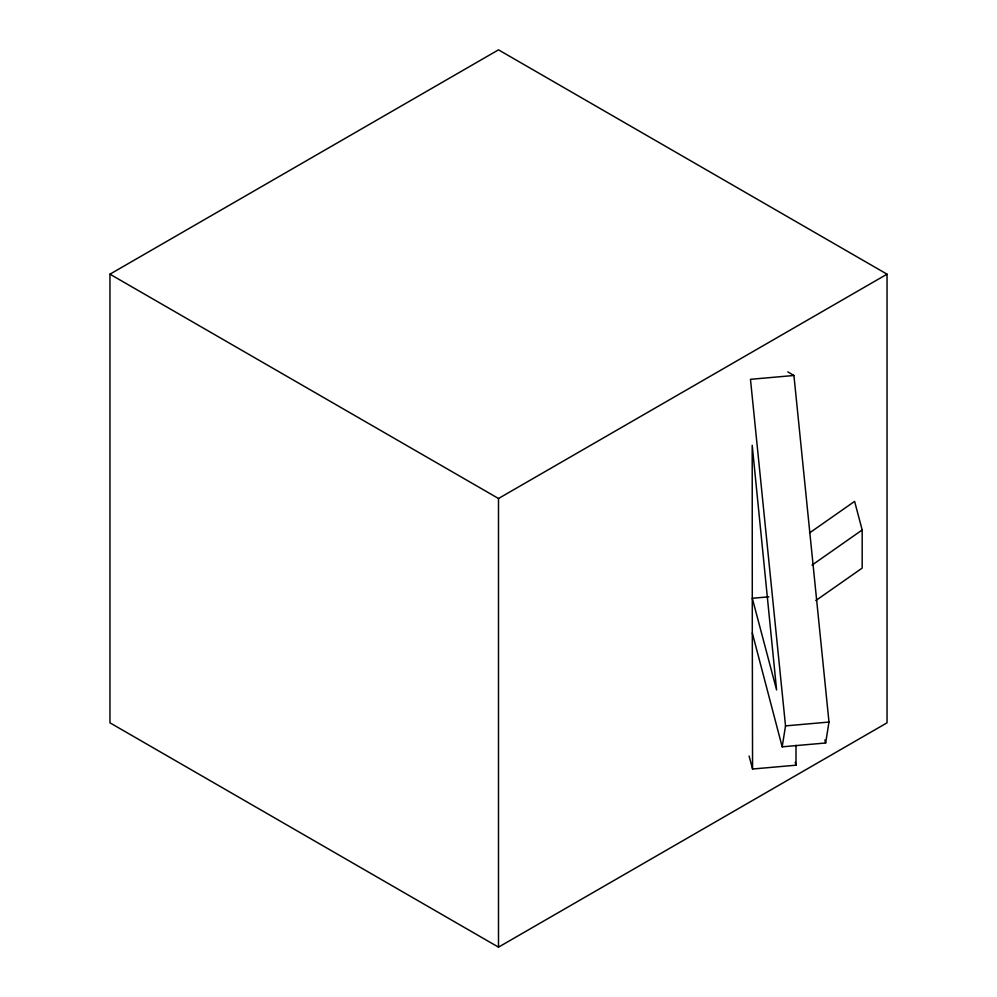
<?xml version="1.0" encoding="UTF-8"?>
<svg xmlns="http://www.w3.org/2000/svg" width="997" height="997" viewBox="0 0 997 997"><rect width="100%" height="100%" fill="white"/><g stroke="black" fill="none" stroke-linecap="round" stroke-linejoin="round"><path stroke-width="1.5" d="M782.184 746.828L785.524 725.891L750.467 379.321L793.924 375.483L828.981 722.052L825.641 742.989L782.184 746.828L752.299 632.958L752.199 445.323L776.588 689.924L752.299 598.275L768.787 596.817M809.477 532.959L854.603 501.379L862.181 529.98L862.181 568.091L815.808 600.555M812.044 565.087L862.181 529.98M109.957 274.175L498.5 49.85L887.043 274.175L887.043 722.825L498.5 947.15L109.957 722.825L109.957 274.175L498.5 498.5L887.043 274.175M785.524 725.891L828.981 722.052M749.108 756.013L752.561 769.023L796.017 765.185L795.98 745.307M787.817 371.881L793.924 375.483M795.245 762.294L796.017 765.185M824.855 739.998L825.641 742.989M752.299 632.958L752.561 769.023M498.5 498.5L498.5 947.15"/></g></svg>
